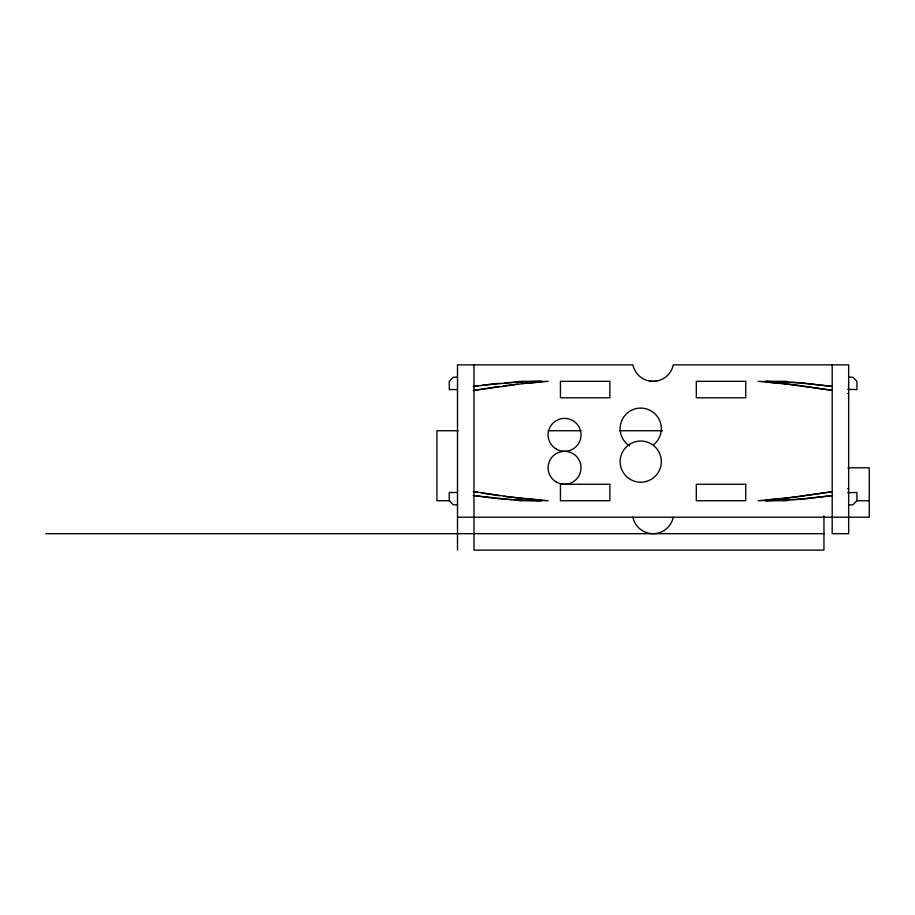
<?xml version="1.0" encoding="UTF-8"?>
<svg xmlns="http://www.w3.org/2000/svg" width="915" height="915" viewBox="0 0 915 915"><rect width="100%" height="100%" fill="white"/><g stroke="black" fill="none" stroke-linecap="round" stroke-linejoin="round"><path stroke-width="1.37" d="M847.679 488.599L848.663 488.381M847.679 492.716L856.898 492.499L856.898 500.734L852.78 504.851L848.663 504.851M473.249 390.511L522.728 383.602M831.644 491.778L795.913 497.062L758.077 500.734L795.913 499.579L831.644 495.701M473.97 390.373L499.373 386.382M830.843 491.927L783.434 498.458M473.249 386.565L493.848 383.854M473.97 386.439L478.007 385.821M832.193 495.621L802.283 499.121M482.274 385.215L516.243 382.127L548.085 381.326L522.351 383.648M503.879 385.787L517.901 384.117M527.635 383.111L541.566 381.852M778.528 498.95L765.889 500.105M494.935 383.74L499.373 383.328M505.023 382.859L522.728 381.829M801.14 499.201L765.889 500.688M527.635 381.647L541.566 381.361M457.5 377.209L453.382 377.209L449.265 381.326L449.265 389.561L457.5 389.561M848.663 377.209L852.78 377.209L856.898 381.326L856.898 389.561L847.679 389.344M519.182 381.326L540.525 381.326M649.536 381.326L656.627 381.326M765.638 381.326L786.98 381.326M458.209 430.736L436.913 430.736L436.913 500.734L449.688 500.734M548.085 430.736L580.945 430.736M619.512 430.736L662.586 430.736M847.953 467.794L869.25 467.794L869.25 517.204L457.5 517.204M457.5 492.499L449.265 492.499L449.265 500.734L453.382 504.851L457.5 504.851M519.263 500.734L540.559 500.734M765.603 500.734L786.9 500.734M856.474 500.734L869.25 500.734M45.75 533.674L823.957 533.674M765.889 381.372L801.14 382.859M541.566 500.699L527.635 500.413M522.728 500.231L505.023 499.201M802.283 382.939L832.193 386.439M503.879 499.121L494.935 498.32M765.889 381.955L778.528 383.111M541.566 500.208L527.635 498.95M493.848 498.206L473.97 495.621M783.434 383.602L830.843 390.133M522.728 498.458L503.879 496.273M499.373 495.678L482.113 493.105M831.644 386.359L795.913 382.481L758.077 381.326L795.913 384.998L831.644 390.282M473.249 495.495L510.25 499.579L548.085 500.734L510.25 497.062L473.249 491.549M473.97 491.687L478.007 492.407M847.679 393.461L848.663 393.679M832.193 364.856L832.193 533.674L848.663 533.674L848.663 364.856L673.257 364.856A20.588 20.588 0 0 1 632.906 364.856L457.5 364.856L457.5 550.144M823.957 515.969L823.957 550.144L473.97 550.144L473.97 364.856M673.257 517.204A20.588 20.588 0 0 1 632.906 517.204M629.463 445.914A20.588 20.588 0 0 1 624.751 415.696A20.588 20.588 0 0 1 655.289 414.118A20.588 20.588 0 0 1 653.71 444.656M609.848 381.326L560.438 381.326L560.438 397.796L609.848 397.796L609.848 381.326M745.725 381.326L696.315 381.326L696.315 397.796L745.725 397.796L745.725 381.326M609.848 484.264L560.438 484.264L560.438 500.734L609.848 500.734L609.848 484.264M745.725 484.264L696.315 484.264L696.315 500.734L745.725 500.734L745.725 484.264M630.435 479.449A20.588 20.588 0 0 0 661.316 461.618A20.588 20.588 0 0 0 630.435 443.786A20.588 20.588 0 0 0 630.435 479.449M556.32 482.056A16.47 16.47 0 0 0 581.025 467.794A16.47 16.47 0 0 0 556.32 453.531A16.47 16.47 0 0 0 556.32 482.056M556.32 449.116A16.47 16.47 0 0 0 581.025 434.854A16.47 16.47 0 0 0 556.32 420.591A16.47 16.47 0 0 0 556.32 449.116"/></g></svg>
